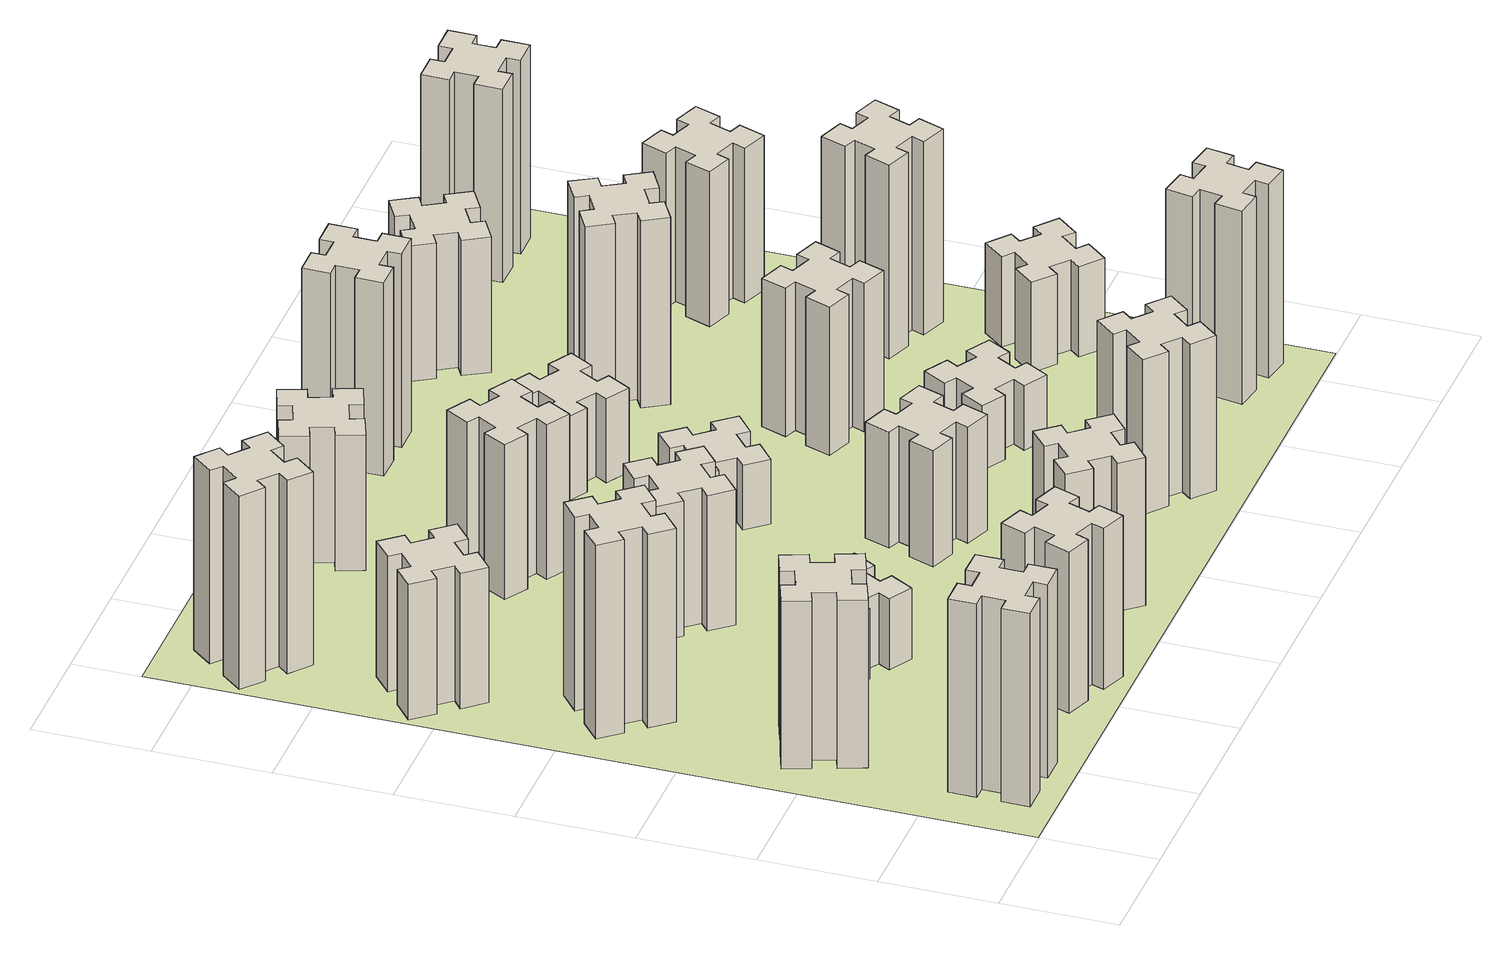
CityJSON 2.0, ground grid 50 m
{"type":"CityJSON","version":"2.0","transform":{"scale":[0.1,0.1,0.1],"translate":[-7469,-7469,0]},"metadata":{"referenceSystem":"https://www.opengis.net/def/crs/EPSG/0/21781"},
"CityObjects":{
"building1":{"type":"Building","attributes":{"class":"1000","function":"1000","usage":"1000","yearOfConstruction":2016,"roofType":"1000","measuredHeight":90,"storeysAboveGround":30,"storeysBelowGround":0},"geometry":[{"type":"Solid","lod":"1","boundaries":[[[[0,1,2,3,4,5,6,7,8,9,10,11,12,13,14,15,16,17,18,19]],[[17,16,20,21]],[[16,15,22,20]],[[15,14,23,22]],[[14,13,24,23]],[[13,12,25,24]],[[12,11,26,25]],[[11,10,27,26]],[[10,9,28,27]],[[9,8,29,28]],[[8,7,30,29]],[[7,6,31,30]],[[6,5,32,31]],[[5,4,33,32]],[[4,3,34,33]],[[3,2,35,34]],[[2,1,36,35]],[[1,0,37,36]],[[0,19,38,37]],[[19,18,39,38]],[[18,17,21,39]],[[24,25,26,27,28,29,30,31,32,33,34,35,36,37,38,39,21,20,22,23]]]]}]},
"building2":{"type":"Building","attributes":{"class":"1000","function":"1000","usage":"1000","yearOfConstruction":2016,"roofType":"1000","measuredHeight":78,"storeysAboveGround":30,"storeysBelowGround":0},"geometry":[{"type":"Solid","lod":"1","boundaries":[[[[40,41,42,43,44,45,46,47,48,49,50,51,52,53,54,55,56,57,58,59]],[[57,56,60,61]],[[56,55,62,60]],[[55,54,63,62]],[[54,53,64,63]],[[53,52,65,64]],[[52,51,66,65]],[[51,50,67,66]],[[50,49,68,67]],[[49,48,69,68]],[[48,47,70,69]],[[47,46,71,70]],[[46,45,72,71]],[[45,44,73,72]],[[44,43,74,73]],[[43,42,75,74]],[[42,41,76,75]],[[41,40,77,76]],[[40,59,78,77]],[[59,58,79,78]],[[58,57,61,79]],[[64,65,66,67,68,69,70,71,72,73,74,75,76,77,78,79,61,60,62,63]]]]}]},
"building3":{"type":"Building","attributes":{"class":"1000","function":"1000","usage":"1000","yearOfConstruction":2016,"roofType":"1000","measuredHeight":90,"storeysAboveGround":30,"storeysBelowGround":0},"geometry":[{"type":"Solid","lod":"1","boundaries":[[[[80,81,82,83,84,85,86,87,88,89,90,91,92,93,94,95,96,97,98,99]],[[97,96,100,101]],[[96,95,102,100]],[[95,94,103,102]],[[94,93,104,103]],[[93,92,105,104]],[[92,91,106,105]],[[91,90,107,106]],[[90,89,108,107]],[[89,88,109,108]],[[88,87,110,109]],[[87,86,111,110]],[[86,85,112,111]],[[85,84,113,112]],[[84,83,114,113]],[[83,82,115,114]],[[82,81,116,115]],[[81,80,117,116]],[[80,99,118,117]],[[99,98,119,118]],[[98,97,101,119]],[[104,105,106,107,108,109,110,111,112,113,114,115,116,117,118,119,101,100,102,103]]]]}]},
"building4":{"type":"Building","attributes":{"class":"1000","function":"1000","usage":"1000","yearOfConstruction":2016,"roofType":"1000","measuredHeight":63,"storeysAboveGround":30,"storeysBelowGround":0},"geometry":[{"type":"Solid","lod":"1","boundaries":[[[[120,121,122,123,124,125,126,127,128,129,130,131,132,133,134,135,136,137,138,139]],[[137,136,140,141]],[[136,135,142,140]],[[135,134,143,142]],[[134,133,144,143]],[[133,132,145,144]],[[132,131,146,145]],[[131,130,147,146]],[[130,129,148,147]],[[129,128,149,148]],[[128,127,150,149]],[[127,126,151,150]],[[126,125,152,151]],[[125,124,153,152]],[[124,123,154,153]],[[123,122,155,154]],[[122,121,156,155]],[[121,120,157,156]],[[120,139,158,157]],[[139,138,159,158]],[[138,137,141,159]],[[144,145,146,147,148,149,150,151,152,153,154,155,156,157,158,159,141,140,142,143]]]]}]},
"building5":{"type":"Building","attributes":{"class":"1000","function":"1000","usage":"1000","yearOfConstruction":2016,"roofType":"1000","measuredHeight":75,"storeysAboveGround":30,"storeysBelowGround":0},"geometry":[{"type":"Solid","lod":"1","boundaries":[[[[160,161,162,163,164,165,166,167,168,169,170,171,172,173,174,175,176,177,178,179]],[[177,176,180,181]],[[176,175,182,180]],[[175,174,183,182]],[[174,173,184,183]],[[173,172,185,184]],[[172,171,186,185]],[[171,170,187,186]],[[170,169,188,187]],[[169,168,189,188]],[[168,167,190,189]],[[167,166,191,190]],[[166,165,192,191]],[[165,164,193,192]],[[164,163,194,193]],[[163,162,195,194]],[[162,161,196,195]],[[161,160,197,196]],[[160,179,198,197]],[[179,178,199,198]],[[178,177,181,199]],[[184,185,186,187,188,189,190,191,192,193,194,195,196,197,198,199,181,180,182,183]]]]}]},
"building6":{"type":"Building","attributes":{"class":"1000","function":"1000","usage":"1000","yearOfConstruction":2016,"roofType":"1000","measuredHeight":90,"storeysAboveGround":30,"storeysBelowGround":0},"geometry":[{"type":"Solid","lod":"1","boundaries":[[[[200,201,202,203,204,205,206,207,208,209,210,211,212,213,214,215,216,217,218,219]],[[217,216,220,221]],[[216,215,222,220]],[[215,214,223,222]],[[214,213,224,223]],[[213,212,225,224]],[[212,211,226,225]],[[211,210,227,226]],[[210,209,228,227]],[[209,208,229,228]],[[208,207,230,229]],[[207,206,231,230]],[[206,205,232,231]],[[205,204,233,232]],[[204,203,234,233]],[[203,202,235,234]],[[202,201,236,235]],[[201,200,237,236]],[[200,219,238,237]],[[219,218,239,238]],[[218,217,221,239]],[[224,225,226,227,228,229,230,231,232,233,234,235,236,237,238,239,221,220,222,223]]]]}]},
"building7":{"type":"Building","attributes":{"class":"1000","function":"1000","usage":"1000","yearOfConstruction":2016,"roofType":"1000","measuredHeight":33,"storeysAboveGround":30,"storeysBelowGround":0},"geometry":[{"type":"Solid","lod":"1","boundaries":[[[[240,241,242,243,244,245,246,247,248,249,250,251,252,253,254,255,256,257,258,259]],[[257,256,260,261]],[[256,255,262,260]],[[255,254,263,262]],[[254,253,264,263]],[[253,252,265,264]],[[252,251,266,265]],[[251,250,267,266]],[[250,249,268,267]],[[249,248,269,268]],[[248,247,270,269]],[[247,246,271,270]],[[246,245,272,271]],[[245,244,273,272]],[[244,243,274,273]],[[243,242,275,274]],[[242,241,276,275]],[[241,240,277,276]],[[240,259,278,277]],[[259,258,279,278]],[[258,257,261,279]],[[264,265,266,267,268,269,270,271,272,273,274,275,276,277,278,279,261,260,262,263]]]]}]},
"building8":{"type":"Building","attributes":{"class":"1000","function":"1000","usage":"1000","yearOfConstruction":2016,"roofType":"1000","measuredHeight":63,"storeysAboveGround":30,"storeysBelowGround":0},"geometry":[{"type":"Solid","lod":"1","boundaries":[[[[280,281,282,283,284,285,286,287,288,289,290,291,292,293,294,295,296,297,298,299]],[[297,296,300,301]],[[296,295,302,300]],[[295,294,303,302]],[[294,293,304,303]],[[293,292,305,304]],[[292,291,306,305]],[[291,290,307,306]],[[290,289,308,307]],[[289,288,309,308]],[[288,287,310,309]],[[287,286,311,310]],[[286,285,312,311]],[[285,284,313,312]],[[284,283,314,313]],[[283,282,315,314]],[[282,281,316,315]],[[281,280,317,316]],[[280,299,318,317]],[[299,298,319,318]],[[298,297,301,319]],[[304,305,306,307,308,309,310,311,312,313,314,315,316,317,318,319,301,300,302,303]]]]}]},
"building9":{"type":"Building","attributes":{"class":"1000","function":"1000","usage":"1000","yearOfConstruction":2016,"roofType":"1000","measuredHeight":69,"storeysAboveGround":30,"storeysBelowGround":0},"geometry":[{"type":"Solid","lod":"1","boundaries":[[[[320,321,322,323,324,325,326,327,328,329,330,331,332,333,334,335,336,337,338,339]],[[337,336,340,341]],[[336,335,342,340]],[[335,334,343,342]],[[334,333,344,343]],[[333,332,345,344]],[[332,331,346,345]],[[331,330,347,346]],[[330,329,348,347]],[[329,328,349,348]],[[328,327,350,349]],[[327,326,351,350]],[[326,325,352,351]],[[325,324,353,352]],[[324,323,354,353]],[[323,322,355,354]],[[322,321,356,355]],[[321,320,357,356]],[[320,339,358,357]],[[339,338,359,358]],[[338,337,341,359]],[[344,345,346,347,348,349,350,351,352,353,354,355,356,357,358,359,341,340,342,343]]]]}]},
"building10":{"type":"Building","attributes":{"class":"1000","function":"1000","usage":"1000","yearOfConstruction":2016,"roofType":"1000","measuredHeight":72,"storeysAboveGround":30,"storeysBelowGround":0},"geometry":[{"type":"Solid","lod":"1","boundaries":[[[[360,361,362,363,364,365,366,367,368,369,370,371,372,373,374,375,376,377,378,379]],[[377,376,380,381]],[[376,375,382,380]],[[375,374,383,382]],[[374,373,384,383]],[[373,372,385,384]],[[372,371,386,385]],[[371,370,387,386]],[[370,369,388,387]],[[369,368,389,388]],[[368,367,390,389]],[[367,366,391,390]],[[366,365,392,391]],[[365,364,393,392]],[[364,363,394,393]],[[363,362,395,394]],[[362,361,396,395]],[[361,360,397,396]],[[360,379,398,397]],[[379,378,399,398]],[[378,377,381,399]],[[384,385,386,387,388,389,390,391,392,393,394,395,396,397,398,399,381,380,382,383]]]]}]},
"building11":{"type":"Building","attributes":{"class":"1000","function":"1000","usage":"1000","yearOfConstruction":2016,"roofType":"1000","measuredHeight":63,"storeysAboveGround":30,"storeysBelowGround":0},"geometry":[{"type":"Solid","lod":"1","boundaries":[[[[400,401,402,403,404,405,406,407,408,409,410,411,412,413,414,415,416,417,418,419]],[[417,416,420,421]],[[416,415,422,420]],[[415,414,423,422]],[[414,413,424,423]],[[413,412,425,424]],[[412,411,426,425]],[[411,410,427,426]],[[410,409,428,427]],[[409,408,429,428]],[[408,407,430,429]],[[407,406,431,430]],[[406,405,432,431]],[[405,404,433,432]],[[404,403,434,433]],[[403,402,435,434]],[[402,401,436,435]],[[401,400,437,436]],[[400,419,438,437]],[[419,418,439,438]],[[418,417,421,439]],[[424,425,426,427,428,429,430,431,432,433,434,435,436,437,438,439,421,420,422,423]]]]}]},
"building12":{"type":"Building","attributes":{"class":"1000","function":"1000","usage":"1000","yearOfConstruction":2016,"roofType":"1000","measuredHeight":54,"storeysAboveGround":30,"storeysBelowGround":0},"geometry":[{"type":"Solid","lod":"1","boundaries":[[[[440,441,442,443,444,445,446,447,448,449,450,451,452,453,454,455,456,457,458,459]],[[457,456,460,461]],[[456,455,462,460]],[[455,454,463,462]],[[454,453,464,463]],[[453,452,465,464]],[[452,451,466,465]],[[451,450,467,466]],[[450,449,468,467]],[[449,448,469,468]],[[448,447,470,469]],[[447,446,471,470]],[[446,445,472,471]],[[445,444,473,472]],[[444,443,474,473]],[[443,442,475,474]],[[442,441,476,475]],[[441,440,477,476]],[[440,459,478,477]],[[459,458,479,478]],[[458,457,461,479]],[[464,465,466,467,468,469,470,471,472,473,474,475,476,477,478,479,461,460,462,463]]]]}]},
"building13":{"type":"Building","attributes":{"class":"1000","function":"1000","usage":"1000","yearOfConstruction":2016,"roofType":"1000","measuredHeight":30,"storeysAboveGround":30,"storeysBelowGround":0},"geometry":[{"type":"Solid","lod":"1","boundaries":[[[[480,481,482,483,484,485,486,487,488,489,490,491,492,493,494,495,496,497,498,499]],[[497,496,500,501]],[[496,495,502,500]],[[495,494,503,502]],[[494,493,504,503]],[[493,492,505,504]],[[492,491,506,505]],[[491,490,507,506]],[[490,489,508,507]],[[489,488,509,508]],[[488,487,510,509]],[[487,486,511,510]],[[486,485,512,511]],[[485,484,513,512]],[[484,483,514,513]],[[483,482,515,514]],[[482,481,516,515]],[[481,480,517,516]],[[480,499,518,517]],[[499,498,519,518]],[[498,497,501,519]],[[504,505,506,507,508,509,510,511,512,513,514,515,516,517,518,519,501,500,502,503]]]]}]},
"building14":{"type":"Building","attributes":{"class":"1000","function":"1000","usage":"1000","yearOfConstruction":2016,"roofType":"1000","measuredHeight":72,"storeysAboveGround":30,"storeysBelowGround":0},"geometry":[{"type":"Solid","lod":"1","boundaries":[[[[520,521,522,523,524,525,526,527,528,529,530,531,532,533,534,535,536,537,538,539]],[[537,536,540,541]],[[536,535,542,540]],[[535,534,543,542]],[[534,533,544,543]],[[533,532,545,544]],[[532,531,546,545]],[[531,530,547,546]],[[530,529,548,547]],[[529,528,549,548]],[[528,527,550,549]],[[527,526,551,550]],[[526,525,552,551]],[[525,524,553,552]],[[524,523,554,553]],[[523,522,555,554]],[[522,521,556,555]],[[521,520,557,556]],[[520,539,558,557]],[[539,538,559,558]],[[538,537,541,559]],[[544,545,546,547,548,549,550,551,552,553,554,555,556,557,558,559,541,540,542,543]]]]}]},
"building15":{"type":"Building","attributes":{"class":"1000","function":"1000","usage":"1000","yearOfConstruction":2016,"roofType":"1000","measuredHeight":39,"storeysAboveGround":30,"storeysBelowGround":0},"geometry":[{"type":"Solid","lod":"1","boundaries":[[[[560,561,562,563,564,565,566,567,568,569,570,571,572,573,574,575,576,577,578,579]],[[577,576,580,581]],[[576,575,582,580]],[[575,574,583,582]],[[574,573,584,583]],[[573,572,585,584]],[[572,571,586,585]],[[571,570,587,586]],[[570,569,588,587]],[[569,568,589,588]],[[568,567,590,589]],[[567,566,591,590]],[[566,565,592,591]],[[565,564,593,592]],[[564,563,594,593]],[[563,562,595,594]],[[562,561,596,595]],[[561,560,597,596]],[[560,579,598,597]],[[579,578,599,598]],[[578,577,581,599]],[[584,585,586,587,588,589,590,591,592,593,594,595,596,597,598,599,581,580,582,583]]]]}]},
"building16":{"type":"Building","attributes":{"class":"1000","function":"1000","usage":"1000","yearOfConstruction":2016,"roofType":"1000","measuredHeight":90,"storeysAboveGround":30,"storeysBelowGround":0},"geometry":[{"type":"Solid","lod":"1","boundaries":[[[[600,601,602,603,604,605,606,607,608,609,610,611,612,613,614,615,616,617,618,619]],[[617,616,620,621]],[[616,615,622,620]],[[615,614,623,622]],[[614,613,624,623]],[[613,612,625,624]],[[612,611,626,625]],[[611,610,627,626]],[[610,609,628,627]],[[609,608,629,628]],[[608,607,630,629]],[[607,606,631,630]],[[606,605,632,631]],[[605,604,633,632]],[[604,603,634,633]],[[603,602,635,634]],[[602,601,636,635]],[[601,600,637,636]],[[600,619,638,637]],[[619,618,639,638]],[[618,617,621,639]],[[624,625,626,627,628,629,630,631,632,633,634,635,636,637,638,639,621,620,622,623]]]]}]},
"building17":{"type":"Building","attributes":{"class":"1000","function":"1000","usage":"1000","yearOfConstruction":2016,"roofType":"1000","measuredHeight":30,"storeysAboveGround":30,"storeysBelowGround":0},"geometry":[{"type":"Solid","lod":"1","boundaries":[[[[640,641,642,643,644,645,646,647,648,649,650,651,652,653,654,655,656,657,658,659]],[[657,656,660,661]],[[656,655,662,660]],[[655,654,663,662]],[[654,653,664,663]],[[653,652,665,664]],[[652,651,666,665]],[[651,650,667,666]],[[650,649,668,667]],[[649,648,669,668]],[[648,647,670,669]],[[647,646,671,670]],[[646,645,672,671]],[[645,644,673,672]],[[644,643,674,673]],[[643,642,675,674]],[[642,641,676,675]],[[641,640,677,676]],[[640,659,678,677]],[[659,658,679,678]],[[658,657,661,679]],[[664,665,666,667,668,669,670,671,672,673,674,675,676,677,678,679,661,660,662,663]]]]}]},
"building18":{"type":"Building","attributes":{"class":"1000","function":"1000","usage":"1000","yearOfConstruction":2016,"roofType":"1000","measuredHeight":69,"storeysAboveGround":30,"storeysBelowGround":0},"geometry":[{"type":"Solid","lod":"1","boundaries":[[[[680,681,682,683,684,685,686,687,688,689,690,691,692,693,694,695,696,697,698,699]],[[697,696,700,701]],[[696,695,702,700]],[[695,694,703,702]],[[694,693,704,703]],[[693,692,705,704]],[[692,691,706,705]],[[691,690,707,706]],[[690,689,708,707]],[[689,688,709,708]],[[688,687,710,709]],[[687,686,711,710]],[[686,685,712,711]],[[685,684,713,712]],[[684,683,714,713]],[[683,682,715,714]],[[682,681,716,715]],[[681,680,717,716]],[[680,699,718,717]],[[699,698,719,718]],[[698,697,701,719]],[[704,705,706,707,708,709,710,711,712,713,714,715,716,717,718,719,701,700,702,703]]]]}]},
"building19":{"type":"Building","attributes":{"class":"1000","function":"1000","usage":"1000","yearOfConstruction":2016,"roofType":"1000","measuredHeight":87,"storeysAboveGround":30,"storeysBelowGround":0},"geometry":[{"type":"Solid","lod":"1","boundaries":[[[[720,721,722,723,724,725,726,727,728,729,730,731,732,733,734,735,736,737,738,739]],[[737,736,740,741]],[[736,735,742,740]],[[735,734,743,742]],[[734,733,744,743]],[[733,732,745,744]],[[732,731,746,745]],[[731,730,747,746]],[[730,729,748,747]],[[729,728,749,748]],[[728,727,750,749]],[[727,726,751,750]],[[726,725,752,751]],[[725,724,753,752]],[[724,723,754,753]],[[723,722,755,754]],[[722,721,756,755]],[[721,720,757,756]],[[720,739,758,757]],[[739,738,759,758]],[[738,737,741,759]],[[744,745,746,747,748,749,750,751,752,753,754,755,756,757,758,759,741,740,742,743]]]]}]},
"building20":{"type":"Building","attributes":{"class":"1000","function":"1000","usage":"1000","yearOfConstruction":2016,"roofType":"1000","measuredHeight":90,"storeysAboveGround":30,"storeysBelowGround":0},"geometry":[{"type":"Solid","lod":"1","boundaries":[[[[760,761,762,763,764,765,766,767,768,769,770,771,772,773,774,775,776,777,778,779]],[[777,776,780,781]],[[776,775,782,780]],[[775,774,783,782]],[[774,773,784,783]],[[773,772,785,784]],[[772,771,786,785]],[[771,770,787,786]],[[770,769,788,787]],[[769,768,789,788]],[[768,767,790,789]],[[767,766,791,790]],[[766,765,792,791]],[[765,764,793,792]],[[764,763,794,793]],[[763,762,795,794]],[[762,761,796,795]],[[761,760,797,796]],[[760,779,798,797]],[[779,778,799,798]],[[778,777,781,799]],[[784,785,786,787,788,789,790,791,792,793,794,795,796,797,798,799,781,780,782,783]]]]}]},
"building21":{"type":"Building","attributes":{"class":"1000","function":"1000","usage":"1000","yearOfConstruction":2016,"roofType":"1000","measuredHeight":63,"storeysAboveGround":30,"storeysBelowGround":0},"geometry":[{"type":"Solid","lod":"1","boundaries":[[[[800,801,802,803,804,805,806,807,808,809,810,811,812,813,814,815,816,817,818,819]],[[817,816,820,821]],[[816,815,822,820]],[[815,814,823,822]],[[814,813,824,823]],[[813,812,825,824]],[[812,811,826,825]],[[811,810,827,826]],[[810,809,828,827]],[[809,808,829,828]],[[808,807,830,829]],[[807,806,831,830]],[[806,805,832,831]],[[805,804,833,832]],[[804,803,834,833]],[[803,802,835,834]],[[802,801,836,835]],[[801,800,837,836]],[[800,819,838,837]],[[819,818,839,838]],[[818,817,821,839]],[[824,825,826,827,828,829,830,831,832,833,834,835,836,837,838,839,821,820,822,823]]]]}]},
"building22":{"type":"Building","attributes":{"class":"1000","function":"1000","usage":"1000","yearOfConstruction":2016,"roofType":"1000","measuredHeight":42,"storeysAboveGround":30,"storeysBelowGround":0},"geometry":[{"type":"Solid","lod":"1","boundaries":[[[[840,841,842,843,844,845,846,847,848,849,850,851,852,853,854,855,856,857,858,859]],[[857,856,860,861]],[[856,855,862,860]],[[855,854,863,862]],[[854,853,864,863]],[[853,852,865,864]],[[852,851,866,865]],[[851,850,867,866]],[[850,849,868,867]],[[849,848,869,868]],[[848,847,870,869]],[[847,846,871,870]],[[846,845,872,871]],[[845,844,873,872]],[[844,843,874,873]],[[843,842,875,874]],[[842,841,876,875]],[[841,840,877,876]],[[840,859,878,877]],[[859,858,879,878]],[[858,857,861,879]],[[864,865,866,867,868,869,870,871,872,873,874,875,876,877,878,879,861,860,862,863]]]]}]},
"building23":{"type":"Building","attributes":{"class":"1000","function":"1000","usage":"1000","yearOfConstruction":2016,"roofType":"1000","measuredHeight":90,"storeysAboveGround":30,"storeysBelowGround":0},"geometry":[{"type":"Solid","lod":"1","boundaries":[[[[880,881,882,883,884,885,886,887,888,889,890,891,892,893,894,895,896,897,898,899]],[[897,896,900,901]],[[896,895,902,900]],[[895,894,903,902]],[[894,893,904,903]],[[893,892,905,904]],[[892,891,906,905]],[[891,890,907,906]],[[890,889,908,907]],[[889,888,909,908]],[[888,887,910,909]],[[887,886,911,910]],[[886,885,912,911]],[[885,884,913,912]],[[884,883,914,913]],[[883,882,915,914]],[[882,881,916,915]],[[881,880,917,916]],[[880,899,918,917]],[[899,898,919,918]],[[898,897,901,919]],[[904,905,906,907,908,909,910,911,912,913,914,915,916,917,918,919,901,900,902,903]]]]}]},
"building24":{"type":"Building","attributes":{"class":"1000","function":"1000","usage":"1000","yearOfConstruction":2016,"roofType":"1000","measuredHeight":72,"storeysAboveGround":30,"storeysBelowGround":0},"geometry":[{"type":"Solid","lod":"1","boundaries":[[[[920,921,922,923,924,925,926,927,928,929,930,931,932,933,934,935,936,937,938,939]],[[937,936,940,941]],[[936,935,942,940]],[[935,934,943,942]],[[934,933,944,943]],[[933,932,945,944]],[[932,931,946,945]],[[931,930,947,946]],[[930,929,948,947]],[[929,928,949,948]],[[928,927,950,949]],[[927,926,951,950]],[[926,925,952,951]],[[925,924,953,952]],[[924,923,954,953]],[[923,922,955,954]],[[922,921,956,955]],[[921,920,957,956]],[[920,939,958,957]],[[939,938,959,958]],[[938,937,941,959]],[[944,945,946,947,948,949,950,951,952,953,954,955,956,957,958,959,941,940,942,943]]]]}]},
"building25":{"type":"Building","attributes":{"class":"1000","function":"1000","usage":"1000","yearOfConstruction":2016,"roofType":"1000","measuredHeight":90,"storeysAboveGround":30,"storeysBelowGround":0},"geometry":[{"type":"Solid","lod":"1","boundaries":[[[[960,961,962,963,964,965,966,967,968,969,970,971,972,973,974,975,976,977,978,979]],[[977,976,980,981]],[[976,975,982,980]],[[975,974,983,982]],[[974,973,984,983]],[[973,972,985,984]],[[972,971,986,985]],[[971,970,987,986]],[[970,969,988,987]],[[969,968,989,988]],[[968,967,990,989]],[[967,966,991,990]],[[966,965,992,991]],[[965,964,993,992]],[[964,963,994,993]],[[963,962,995,994]],[[962,961,996,995]],[[961,960,997,996]],[[960,979,998,997]],[[979,978,999,998]],[[978,977,981,999]],[[984,985,986,987,988,989,990,991,992,993,994,995,996,997,998,999,981,980,982,983]]]]}]},
"landuse1":{"type":"LandUse","attributes":{"name":"plot1","function":"1010"},"geometry":[{"type":"MultiSurface","lod":"1","boundaries":[[[1000,1001,1002,1003]]]}]}
},
"vertices":[
[265,325,0],[265,225,0],[205,225,0],[205,105,0],[325,105,0],[325,165,0],[425,165,0],[425,105,0],[545,105,0],[545,225,0],[485,225,0],[485,325,0],[545,325,0],[545,445,0],[425,445,0],[425,385,0],[325,385,0],[325,445,0],[205,445,0],[205,325,0],[325,385,900],[325,445,900],[425,385,900],[425,445,900],[545,445,900],[545,325,900],[485,325,900],[485,225,900],[545,225,900],[545,105,900],[425,105,900],[425,165,900],[325,165,900],[325,105,900],[205,105,900],[205,225,900],[265,225,900],[265,325,900],[205,325,900],[205,445,900],
[255,1025,0],[289,931,0],[233,910,0],[274,797,0],[387,839,0],[366,895,0],[460,929,0],[480,873,0],[593,914,0],[552,1027,0],[496,1006,0],[462,1100,0],[518,1120,0],[477,1233,0],[364,1192,0],[385,1136,0],[291,1102,0],[270,1158,0],[157,1117,0],[199,1004,0],[291,1102,780],[270,1158,780],[385,1136,780],[364,1192,780],[477,1233,780],[518,1120,780],[462,1100,780],[496,1006,780],[552,1027,780],[593,914,780],[480,873,780],[460,929,780],[366,895,780],[387,839,780],[274,797,780],[233,910,780],[289,931,780],[255,1025,780],[199,1004,780],[157,1117,780],
[492,1888,0],[427,1964,0],[473,2003,0],[396,2095,0],[304,2018,0],[343,1972,0],[266,1907,0],[228,1953,0],[136,1876,0],[213,1784,0],[259,1823,0],[323,1746,0],[277,1708,0],[354,1616,0],[446,1693,0],[408,1739,0],[484,1803,0],[523,1757,0],[615,1834,0],[538,1926,0],[484,1803,900],[523,1757,900],[408,1739,900],[446,1693,900],[354,1616,900],[277,1708,900],[323,1746,900],[259,1823,900],[213,1784,900],[136,1876,900],[228,1953,900],[266,1907,900],[343,1972,900],[304,2018,900],[396,2095,900],[473,2003,900],[427,1964,900],[492,1888,900],[538,1926,900],[615,1834,900],
[243,2712,0],[166,2647,0],[128,2693,0],[36,2616,0],[113,2524,0],[159,2563,0],[223,2486,0],[177,2448,0],[254,2356,0],[346,2433,0],[308,2479,0],[384,2543,0],[423,2497,0],[515,2574,0],[438,2666,0],[392,2628,0],[327,2704,0],[373,2743,0],[296,2835,0],[204,2758,0],[327,2704,630],[373,2743,630],[392,2628,630],[438,2666,630],[515,2574,630],[423,2497,630],[384,2543,630],[308,2479,630],[346,2433,630],[254,2356,630],[177,2448,630],[223,2486,630],[159,2563,630],[113,2524,630],[36,2616,630],[128,2693,630],[166,2647,630],[243,2712,630],[204,2758,630],[296,2835,630],
[1029,360,0],[995,266,0],[939,287,0],[897,174,0],[1010,133,0],[1031,189,0],[1125,155,0],[1104,99,0],[1217,57,0],[1258,170,0],[1202,191,0],[1236,285,0],[1292,264,0],[1333,377,0],[1220,418,0],[1200,362,0],[1106,396,0],[1127,452,0],[1014,493,0],[973,380,0],[1106,396,750],[1127,452,750],[1200,362,750],[1220,418,750],[1333,377,750],[1292,264,750],[1236,285,750],[1202,191,750],[1258,170,750],[1217,57,750],[1104,99,750],[1125,155,750],[1031,189,750],[1010,133,750],[897,174,750],[939,287,750],[995,266,750],[1029,360,750],[973,380,750],[1014,493,750],
[384,3387,0],[308,3452,0],[346,3498,0],[254,3575,0],[177,3483,0],[223,3444,0],[159,3368,0],[113,3406,0],[36,3314,0],[128,3237,0],[166,3283,0],[243,3219,0],[204,3173,0],[296,3096,0],[373,3188,0],[327,3226,0],[392,3303,0],[438,3264,0],[515,3356,0],[423,3433,0],[392,3303,900],[438,3264,900],[327,3226,900],[373,3188,900],[296,3096,900],[204,3173,900],[243,3219,900],[166,3283,900],[128,3237,900],[36,3314,900],[113,3406,900],[159,3368,900],[223,3444,900],[177,3483,900],[254,3575,900],[346,3498,900],[308,3452,900],[384,3387,900],[423,3433,900],[515,3356,900],
[1086,1017,0],[1136,1104,0],[1188,1074,0],[1248,1178,0],[1144,1238,0],[1114,1186,0],[1027,1236,0],[1057,1288,0],[953,1348,0],[893,1244,0],[945,1214,0],[895,1127,0],[843,1157,0],[783,1053,0],[887,993,0],[917,1045,0],[1004,995,0],[974,943,0],[1078,883,0],[1138,987,0],[1004,995,330],[974,943,330],[917,1045,330],[887,993,330],[783,1053,330],[843,1157,330],[895,1127,330],[945,1214,330],[893,1244,330],[953,1348,330],[1057,1288,330],[1027,1236,330],[1114,1186,330],[1144,1238,330],[1248,1178,330],[1188,1074,330],[1136,1104,330],[1086,1017,330],[1138,987,330],[1078,883,330],
[1083,1972,0],[1006,1907,0],[968,1953,0],[876,1876,0],[953,1784,0],[999,1823,0],[1063,1746,0],[1017,1708,0],[1094,1616,0],[1186,1693,0],[1148,1739,0],[1224,1803,0],[1263,1757,0],[1355,1834,0],[1278,1926,0],[1232,1888,0],[1167,1964,0],[1213,2003,0],[1136,2095,0],[1044,2018,0],[1167,1964,630],[1213,2003,630],[1232,1888,630],[1278,1926,630],[1355,1834,630],[1263,1757,630],[1224,1803,630],[1148,1739,630],[1186,1693,630],[1094,1616,630],[1017,1708,630],[1063,1746,630],[999,1823,630],[953,1784,630],[876,1876,630],[968,1953,630],[1006,1907,630],[1083,1972,630],[1044,2018,630],[1136,2095,630],
[1639,343,0],[1703,266,0],[1657,228,0],[1734,136,0],[1826,213,0],[1788,259,0],[1864,323,0],[1903,277,0],[1995,354,0],[1918,446,0],[1872,408,0],[1807,484,0],[1853,523,0],[1776,615,0],[1684,538,0],[1723,492,0],[1646,427,0],[1608,473,0],[1516,396,0],[1593,304,0],[1646,427,690],[1608,473,690],[1723,492,690],[1684,538,690],[1776,615,690],[1853,523,690],[1807,484,690],[1872,408,690],[1918,446,690],[1995,354,690],[1903,277,690],[1864,323,690],[1788,259,690],[1826,213,690],[1734,136,690],[1657,228,690],[1703,266,690],[1639,343,690],[1593,304,690],[1516,396,690],
[1314,2666,0],[1227,2716,0],[1257,2768,0],[1153,2828,0],[1093,2724,0],[1145,2694,0],[1095,2607,0],[1043,2637,0],[983,2533,0],[1087,2473,0],[1117,2525,0],[1204,2475,0],[1174,2423,0],[1278,2363,0],[1338,2467,0],[1286,2497,0],[1336,2584,0],[1388,2554,0],[1448,2658,0],[1344,2718,0],[1336,2584,720],[1388,2554,720],[1286,2497,720],[1338,2467,720],[1278,2363,720],[1174,2423,720],[1204,2475,720],[1117,2525,720],[1087,2473,720],[983,2533,720],[1043,2637,720],[1095,2607,720],[1145,2694,720],[1093,2724,720],[1153,2828,720],[1257,2768,720],[1227,2716,720],[1314,2666,720],[1344,2718,720],[1448,2658,720],
[1125,3456,0],[1031,3422,0],[1010,3478,0],[897,3437,0],[939,3324,0],[995,3345,0],[1029,3251,0],[973,3230,0],[1014,3117,0],[1127,3159,0],[1106,3215,0],[1200,3249,0],[1220,3193,0],[1333,3234,0],[1292,3347,0],[1236,3326,0],[1202,3420,0],[1258,3440,0],[1217,3553,0],[1104,3512,0],[1202,3420,630],[1258,3440,630],[1236,3326,630],[1292,3347,630],[1333,3234,630],[1220,3193,630],[1200,3249,630],[1106,3215,630],[1127,3159,630],[1014,3117,630],[973,3230,630],[1029,3251,630],[995,3345,630],[939,3324,630],[897,3437,630],[1010,3478,630],[1031,3422,630],[1125,3456,630],[1104,3512,630],[1217,3553,630],
[1869,1200,0],[1835,1106,0],[1779,1127,0],[1737,1014,0],[1850,973,0],[1871,1029,0],[1965,995,0],[1944,939,0],[2057,897,0],[2098,1010,0],[2042,1031,0],[2076,1125,0],[2132,1104,0],[2173,1217,0],[2060,1258,0],[2040,1202,0],[1946,1236,0],[1967,1292,0],[1854,1333,0],[1813,1220,0],[1946,1236,540],[1967,1292,540],[2040,1202,540],[2060,1258,540],[2173,1217,540],[2132,1104,540],[2076,1125,540],[2042,1031,540],[2098,1010,540],[2057,897,540],[1944,939,540],[1965,995,540],[1871,1029,540],[1850,973,540],[1737,1014,540],[1779,1127,540],[1835,1106,540],[1869,1200,540],[1813,1220,540],[1854,1333,540],
[1972,1988,0],[1907,2064,0],[1953,2103,0],[1876,2195,0],[1784,2118,0],[1823,2072,0],[1746,2007,0],[1708,2053,0],[1616,1976,0],[1693,1884,0],[1739,1923,0],[1803,1846,0],[1757,1808,0],[1834,1716,0],[1926,1793,0],[1888,1839,0],[1964,1903,0],[2003,1857,0],[2095,1934,0],[2018,2026,0],[1964,1903,300],[2003,1857,300],[1888,1839,300],[1926,1793,300],[1834,1716,300],[1757,1808,300],[1803,1846,300],[1739,1923,300],[1693,1884,300],[1616,1976,300],[1708,2053,300],[1746,2007,300],[1823,2072,300],[1784,2118,300],[1876,2195,300],[1953,2103,300],[1907,2064,300],[1972,1988,300],[2018,2026,300],[2095,1934,300],
[2486,323,0],[2563,259,0],[2524,213,0],[2616,136,0],[2693,228,0],[2647,266,0],[2712,343,0],[2758,304,0],[2835,396,0],[2743,473,0],[2704,427,0],[2628,492,0],[2666,538,0],[2574,615,0],[2497,523,0],[2543,484,0],[2479,408,0],[2433,446,0],[2356,354,0],[2448,277,0],[2479,408,720],[2433,446,720],[2543,484,720],[2497,523,720],[2574,615,720],[2666,538,720],[2628,492,720],[2704,427,720],[2743,473,720],[2835,396,720],[2758,304,720],[2712,343,720],[2647,266,720],[2693,228,720],[2616,136,720],[2524,213,720],[2563,259,720],[2486,323,720],[2448,277,720],[2356,354,720],
[2026,2497,0],[2076,2584,0],[2128,2554,0],[2188,2658,0],[2084,2718,0],[2054,2666,0],[1967,2716,0],[1997,2768,0],[1893,2828,0],[1833,2724,0],[1885,2694,0],[1835,2607,0],[1783,2637,0],[1723,2533,0],[1827,2473,0],[1857,2525,0],[1944,2475,0],[1914,2423,0],[2018,2363,0],[2078,2467,0],[1944,2475,390],[1914,2423,390],[1857,2525,390],[1827,2473,390],[1723,2533,390],[1783,2637,390],[1835,2607,390],[1885,2694,390],[1833,2724,390],[1893,2828,390],[1997,2768,390],[1967,2716,390],[2054,2666,390],[2084,2718,390],[2188,2658,390],[2128,2554,390],[2076,2584,390],[2026,2497,390],[2078,2467,390],[2018,2363,390],
[1965,3385,0],[1965,3485,0],[2025,3485,0],[2025,3605,0],[1905,3605,0],[1905,3545,0],[1805,3545,0],[1805,3605,0],[1685,3605,0],[1685,3485,0],[1745,3485,0],[1745,3385,0],[1685,3385,0],[1685,3265,0],[1805,3265,0],[1805,3325,0],[1905,3325,0],[1905,3265,0],[2025,3265,0],[2025,3385,0],[1905,3325,900],[1905,3265,900],[1805,3325,900],[1805,3265,900],[1685,3265,900],[1685,3385,900],[1745,3385,900],[1745,3485,900],[1685,3485,900],[1685,3605,900],[1805,3605,900],[1805,3545,900],[1905,3545,900],[1905,3605,900],[2025,3605,900],[2025,3485,900],[1965,3485,900],[1965,3385,900],[2025,3385,900],[2025,3265,900],
[2625,1214,0],[2575,1127,0],[2523,1157,0],[2463,1053,0],[2567,993,0],[2597,1045,0],[2684,995,0],[2654,943,0],[2758,883,0],[2818,987,0],[2766,1017,0],[2816,1104,0],[2868,1074,0],[2928,1178,0],[2824,1238,0],[2794,1186,0],[2707,1236,0],[2737,1288,0],[2633,1348,0],[2573,1244,0],[2707,1236,300],[2737,1288,300],[2794,1186,300],[2824,1238,300],[2928,1178,300],[2868,1074,300],[2816,1104,300],[2766,1017,300],[2818,987,300],[2758,883,300],[2654,943,300],[2684,995,300],[2597,1045,300],[2567,993,300],[2463,1053,300],[2523,1157,300],[2575,1127,300],[2625,1214,300],[2573,1244,300],[2633,1348,300],
[2682,1671,0],[2716,1765,0],[2772,1744,0],[2813,1857,0],[2700,1898,0],[2680,1842,0],[2586,1876,0],[2607,1932,0],[2494,1973,0],[2453,1860,0],[2509,1840,0],[2475,1746,0],[2419,1767,0],[2377,1654,0],[2490,1613,0],[2511,1669,0],[2605,1635,0],[2584,1579,0],[2697,1537,0],[2738,1650,0],[2605,1635,690],[2584,1579,690],[2511,1669,690],[2490,1613,690],[2377,1654,690],[2419,1767,690],[2475,1746,690],[2509,1840,690],[2453,1860,690],[2494,1973,690],[2607,1932,690],[2586,1876,690],[2680,1842,690],[2700,1898,690],[2813,1857,690],[2772,1744,690],[2716,1765,690],[2682,1671,690],[2738,1650,690],[2697,1537,690],
[2475,2584,0],[2525,2497,0],[2473,2467,0],[2533,2363,0],[2637,2423,0],[2607,2475,0],[2694,2525,0],[2724,2473,0],[2828,2533,0],[2768,2637,0],[2716,2607,0],[2666,2694,0],[2718,2724,0],[2658,2828,0],[2554,2768,0],[2584,2716,0],[2497,2666,0],[2467,2718,0],[2363,2658,0],[2423,2554,0],[2497,2666,870],[2467,2718,870],[2584,2716,870],[2554,2768,870],[2658,2828,870],[2718,2724,870],[2666,2694,870],[2716,2607,870],[2768,2637,870],[2828,2533,870],[2724,2473,870],[2694,2525,870],[2607,2475,870],[2637,2423,870],[2533,2363,870],[2473,2467,870],[2525,2497,870],[2475,2584,870],[2423,2554,870],[2363,2658,870],
[3504,475,0],[3405,492,0],[3416,551,0],[3297,572,0],[3277,454,0],[3336,444,0],[3318,345,0],[3259,356,0],[3238,237,0],[3357,217,0],[3367,276,0],[3465,258,0],[3455,199,0],[3573,178,0],[3594,297,0],[3535,307,0],[3552,405,0],[3611,395,0],[3632,513,0],[3514,534,0],[3552,405,900],[3611,395,900],[3535,307,900],[3594,297,900],[3573,178,900],[3455,199,900],[3465,258,900],[3367,276,900],[3357,217,900],[3238,237,900],[3259,356,900],[3318,345,900],[3336,444,900],[3277,454,900],[3297,572,900],[3416,551,900],[3405,492,900],[3504,475,900],[3514,534,900],[3632,513,900],
[2716,3347,0],[2666,3434,0],[2718,3464,0],[2658,3568,0],[2554,3508,0],[2584,3456,0],[2497,3406,0],[2467,3458,0],[2363,3398,0],[2423,3294,0],[2475,3324,0],[2525,3237,0],[2473,3207,0],[2533,3103,0],[2637,3163,0],[2607,3215,0],[2694,3265,0],[2724,3213,0],[2828,3273,0],[2768,3377,0],[2694,3265,630],[2724,3213,630],[2607,3215,630],[2637,3163,630],[2533,3103,630],[2473,3207,630],[2525,3237,630],[2475,3324,630],[2423,3294,630],[2363,3398,630],[2467,3458,630],[2497,3406,630],[2584,3456,630],[2554,3508,630],[2658,3568,630],[2718,3464,630],[2666,3434,630],[2716,3347,630],[2768,3377,630],[2828,3273,630],
[3544,1167,0],[3468,1232,0],[3506,1278,0],[3414,1355,0],[3337,1263,0],[3383,1224,0],[3319,1148,0],[3273,1186,0],[3196,1094,0],[3288,1017,0],[3326,1063,0],[3403,999,0],[3364,953,0],[3456,876,0],[3533,968,0],[3487,1006,0],[3552,1083,0],[3598,1044,0],[3675,1136,0],[3583,1213,0],[3552,1083,420],[3598,1044,420],[3487,1006,420],[3533,968,420],[3456,876,420],[3364,953,420],[3403,999,420],[3326,1063,420],[3288,1017,420],[3196,1094,420],[3273,1186,420],[3319,1148,420],[3383,1224,420],[3337,1263,420],[3414,1355,420],[3506,1278,420],[3468,1232,420],[3544,1167,420],[3583,1213,420],[3675,1136,420],
[3420,1842,0],[3326,1876,0],[3347,1932,0],[3234,1973,0],[3193,1860,0],[3249,1840,0],[3215,1746,0],[3159,1767,0],[3117,1654,0],[3230,1613,0],[3251,1669,0],[3345,1635,0],[3324,1579,0],[3437,1537,0],[3478,1650,0],[3422,1671,0],[3456,1765,0],[3512,1744,0],[3553,1857,0],[3440,1898,0],[3456,1765,900],[3512,1744,900],[3422,1671,900],[3478,1650,900],[3437,1537,900],[3324,1579,900],[3345,1635,900],[3251,1669,900],[3230,1613,900],[3117,1654,900],[3159,1767,900],[3215,1746,900],[3249,1840,900],[3193,1860,900],[3234,1973,900],[3347,1932,900],[3326,1876,900],[3420,1842,900],[3440,1898,900],[3553,1857,900],
[3420,2582,0],[3326,2616,0],[3347,2672,0],[3234,2713,0],[3193,2600,0],[3249,2580,0],[3215,2486,0],[3159,2507,0],[3117,2394,0],[3230,2353,0],[3251,2409,0],[3345,2375,0],[3324,2319,0],[3437,2277,0],[3478,2390,0],[3422,2411,0],[3456,2505,0],[3512,2484,0],[3553,2597,0],[3440,2638,0],[3456,2505,720],[3512,2484,720],[3422,2411,720],[3478,2390,720],[3437,2277,720],[3324,2319,720],[3345,2375,720],[3251,2409,720],[3230,2353,720],[3117,2394,720],[3159,2507,720],[3215,2486,720],[3249,2580,720],[3193,2600,720],[3234,2713,720],[3347,2672,720],[3326,2616,720],[3420,2582,720],[3440,2638,720],[3553,2597,720],
[3285,3325,0],[3385,3325,0],[3385,3265,0],[3505,3265,0],[3505,3385,0],[3445,3385,0],[3445,3485,0],[3505,3485,0],[3505,3605,0],[3385,3605,0],[3385,3545,0],[3285,3545,0],[3285,3605,0],[3165,3605,0],[3165,3485,0],[3225,3485,0],[3225,3385,0],[3165,3385,0],[3165,3265,0],[3285,3265,0],[3225,3385,900],[3165,3385,900],[3225,3485,900],[3165,3485,900],[3165,3605,900],[3285,3605,900],[3285,3545,900],[3385,3545,900],[3385,3605,900],[3505,3605,900],[3505,3485,900],[3445,3485,900],[3445,3385,900],[3505,3385,900],[3505,3265,900],[3385,3265,900],[3385,3325,900],[3285,3325,900],[3285,3265,900],[3165,3265,900],
[5,3705,0],[3705,3705,0],[3705,5,0],[5,5,0]
]}
